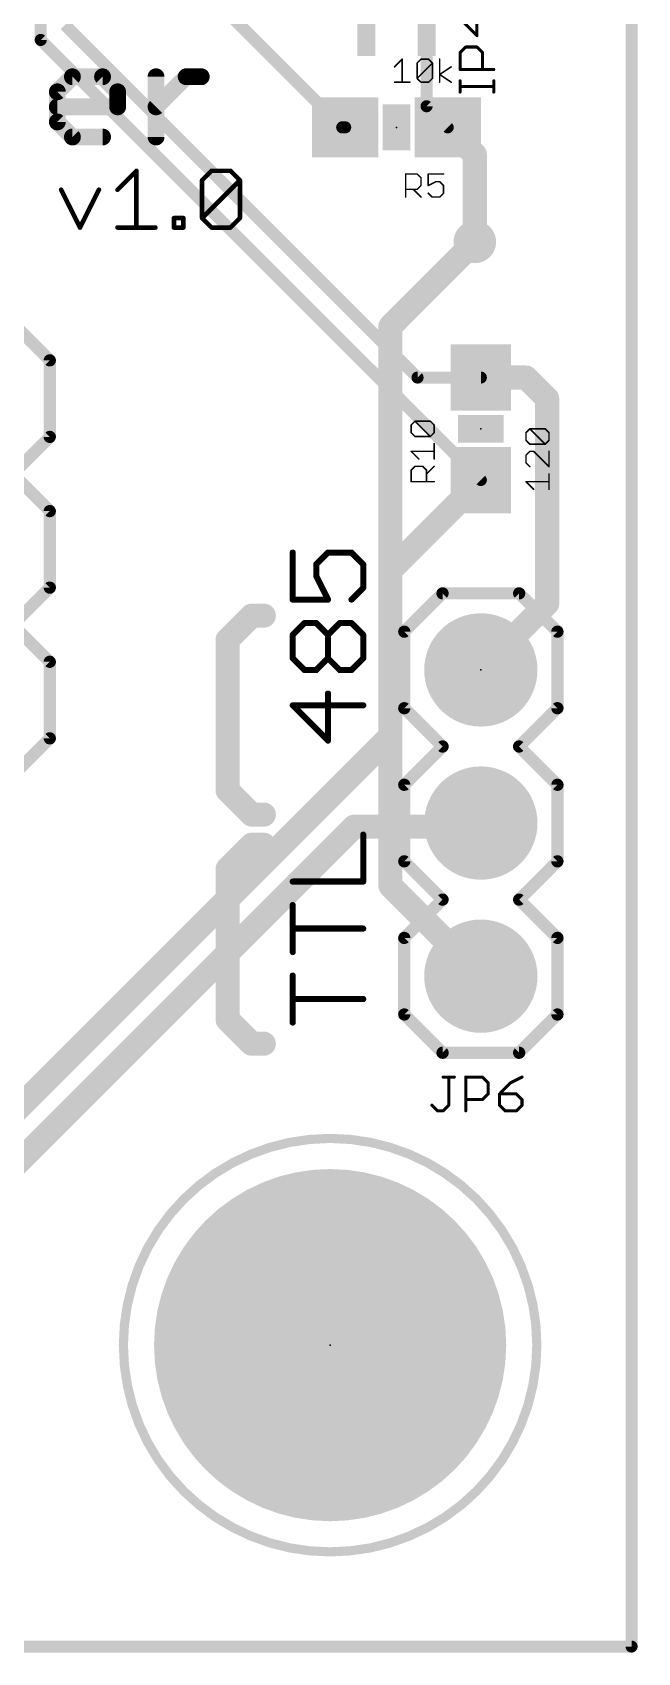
# Model space of a CAD drawing. Extents: x -0.4 to 70.1, y -0.1 to 70.1.
# Drawn here: x 60.06 to 70.1, y -0.1 to 26.78 of the extents above; entities that cross this region are included whole.
import ezdxf

# ---------------------------------------------------------------- set-up
doc = ezdxf.new("R2010")
doc.units = 0
for name, color, linetype in [('1', 22, 'CONTINUOUS'), ('16', 175, 'CONTINUOUS'), ('17', 82, 'CONTINUOUS'), ('18', 82, 'CONTINUOUS'), ('20', 7, 'CONTINUOUS'), ('21', 253, 'CONTINUOUS'), ('23', 7, 'CONTINUOUS'), ('25', 253, 'CONTINUOUS'), ('27', 253, 'CONTINUOUS')]:
    doc.layers.add(name, color=color, linetype=linetype)

# ---------------------------------------------------------------- blocks, each defined once
blk = doc.blocks.new('ROUNDP')
at = {"const_width": 0.5}
blk.add_lwpolyline([(0, -0.25, 1), (0, 0.25, 1), (0, -0.25)], format="xyb", dxfattribs=at)
blk = doc.blocks.new('RECT')
blk.add_solid([(-0.5, -0.5), (0.5, -0.5), (-0.5, 0.5), (0.5, 0.5)])
blk = doc.blocks.new('ROUNDV')
at = {"const_width": 0.5}
blk.add_lwpolyline([(0, -0.25, 1), (0, 0.25, 1), (0, -0.25)], format="xyb", dxfattribs=at)

msp = doc.modelspace()

# ---------------------------------------------------------------- linework, layer by layer
at = {"layer": '1'}
for points, const_width in [([(70, 70), (70, 0)], 0.2), ([(60.2, 29.9), (60.2, 26.65)], 0.2), ([(65.2, 25.2), (61.9, 28.5)], 0.2), ([(66.45, 21.05), (60.6, 26.9)], 0.2), ([(66.6, 25.55), (66.6, 26.88)], 0.2), ([(60.2, 26.65), (67.5, 19.35)], 0.2), ([(66.95, 25.2), (66.6, 25.55)], 0.2), ([(65.25, 25.2), (65.2, 25.2)], 0.2), ([(67.4, 24.75), (66.95, 25.2)], 0.4), ([(67.4, 23.3), (67.4, 24.75)], 0.4), ([(67.5, 21.05), (68.25, 21.05)], 0.4), ([(68.25, 21.05), (68.6, 20.7)], 0.4), ([(67.5, 21.05), (66.45, 21.05)], 0.2), ([(68.6, 20.7), (68.6, 17.3)], 0.4), ([(66, 17.85), (67.5, 19.35)], 0.4), ([(66, 15.1), (66, 17.85)], 0.4), ([(68.6, 17.3), (67.5, 16.2)], 0.4), ([(59.4, 8.5), (66, 15.1)], 0.4), ([(58.88, 7.08), (65.4, 13.6)], 0.4), ([(65.4, 13.6), (67.44, 13.6)], 0.4), ([(67.44, 13.6), (67.5, 13.66)], 0.4), ([(70, 0), (0, 0)], 0.2)]:
    msp.add_lwpolyline(points, dxfattribs=dict(at, const_width=const_width))
for points, const_width in [([(60.2354, 26.6854, 1), (60.1646, 26.6146)], 0.1), ([(60.15, 26.65, 1), (60.25, 26.65)], 0.1), ([(66.6354, 25.5854, 1), (66.5646, 25.5146)], 0.1), ([(66.55, 25.55, 1), (66.65, 25.55)], 0.1), ([(65.2, 25.25, 1), (65.2, 25.15)], 0.1), ([(65.1646, 25.1646, 1), (65.2354, 25.2354)], 0.1), ([(65.25, 25.15, 1), (65.25, 25.25)], 0.1), ([(67.0207, 25.2707, 1), (66.8793, 25.1293)], 0.2), ([(66.9146, 25.1646, 1), (66.9854, 25.2354)], 0.1), ([(67.5, 24.75, 1), (67.3, 24.75)], 0.2), ([(67.3293, 24.6793, 1), (67.4707, 24.8207)], 0.2), ([(67.3, 23.3, 1), (67.5, 23.3)], 0.2), ([(67.5, 21.15, 1), (67.5, 20.95)], 0.2), ([(68.3207, 21.1207, 1), (68.1793, 20.9793)], 0.2), ([(68.25, 20.95, 1), (68.25, 21.15)], 0.2), ([(66.45, 21.1, 1), (66.45, 21)], 0.1), ([(66.4146, 21.0146, 1), (66.4854, 21.0854)], 0.1), ([(67.5, 21, 1), (67.5, 21.1)], 0.1), ([(68.7, 20.7, 1), (68.5, 20.7)], 0.2), ([(68.5293, 20.6293, 1), (68.6707, 20.7707)], 0.2), ([(67.5707, 19.2793, 1), (67.4293, 19.4207)], 0.2), ([(67.4646, 19.3146, 1), (67.5354, 19.3854)], 0.1), ([(66.1, 17.85, 1), (65.9, 17.85)], 0.2), ([(65.9293, 17.9207, 1), (66.0707, 17.7793)], 0.2), ([(68.6707, 17.2293, 1), (68.5293, 17.3707)], 0.2), ([(68.5, 17.3, 1), (68.7, 17.3)], 0.2), ([(67.4293, 16.2707, 1), (67.5707, 16.1293)], 0.2), ([(65.9, 15.1, 1), (66.1, 15.1)], 0.2), ([(66.0707, 15.0293, 1), (65.9293, 15.1707)], 0.2), ([(65.4, 13.7, 1), (65.4, 13.5)], 0.2), ([(65.4707, 13.5293, 1), (65.3293, 13.6707)], 0.2), ([(67.3693, 13.6707, 1), (67.5107, 13.5293)], 0.2), ([(67.5707, 13.5893, 1), (67.4293, 13.7307)], 0.2), ([(67.44, 13.5, 1), (67.44, 13.7)], 0.2), ([(69.95, 0, 1), (70.05, 0)], 0.1), ([(70, -0.05, 1), (70, 0.05)], 0.1)]:
    msp.add_lwpolyline(points, format="xyb", dxfattribs=dict(at, const_width=const_width))
at = {"layer": '16'}
for points, const_width in [([(70, 70), (70, 0)], 0.2), ([(66, 21.9), (67.4, 23.3)], 0.4), ([(66, 12.62), (66, 21.9)], 0.4), ([(67.5, 11.12), (66, 12.62)], 0.4), ([(70, 0), (0, 0)], 0.2)]:
    msp.add_lwpolyline(points, dxfattribs=dict(at, const_width=const_width))
for points, const_width in [([(67.4707, 23.2293, 1), (67.3293, 23.3707)], 0.2), ([(66.1, 21.9, 1), (65.9, 21.9)], 0.2), ([(65.9293, 21.9707, 1), (66.0707, 21.8293)], 0.2), ([(66.0707, 12.6907, 1), (65.9293, 12.5493)], 0.2), ([(65.9, 12.62, 1), (66.1, 12.62)], 0.2), ([(67.4293, 11.0493, 1), (67.5707, 11.1907)], 0.2), ([(69.95, 0, 1), (70.05, 0)], 0.1), ([(70, -0.05, 1), (70, 0.05)], 0.1)]:
    msp.add_lwpolyline(points, format="xyb", dxfattribs=dict(at, const_width=const_width))
at = {"layer": '20', "const_width": 0.2}
for points in [[(70, 0), (70, 70)], [(0, 0), (70, 0)]]:
    msp.add_lwpolyline(points, dxfattribs=at)
at = {"layer": '20', "const_width": 0.1}
for points in [[(69.95, 0, 1), (70.05, 0)], [(70, -0.05, 1), (70, 0.05)]]:
    msp.add_lwpolyline(points, format="xyb", dxfattribs=at)
at = {"layer": '21', "const_width": 0.2032}
for points in [[(59.715, 21.97), (60.35, 21.335)], [(60.35, 21.335), (60.35, 20.065)], [(60.35, 20.065), (59.715, 19.43)], [(59.715, 19.47), (60.35, 18.835)], [(60.35, 18.835), (60.35, 17.565)], [(60.35, 17.565), (59.715, 16.93)], [(66.865, 17.47), (66.23, 16.835)], [(68.135, 17.47), (66.865, 17.47)], [(68.77, 16.835), (68.135, 17.47)], [(59.715, 16.97), (60.35, 16.335)], [(66.23, 15.565), (66.23, 16.835)], [(68.77, 16.835), (68.77, 15.565)], [(60.35, 16.335), (60.35, 15.065)], [(66.865, 14.93), (66.23, 15.565)], [(68.77, 15.565), (68.135, 14.93)], [(60.35, 15.065), (59.715, 14.43)], [(66.23, 14.295), (66.865, 14.93)], [(68.135, 14.93), (68.77, 14.295)], [(66.23, 13.025), (66.23, 14.295)], [(68.77, 14.295), (68.77, 13.025)], [(66.865, 12.39), (66.23, 13.025)], [(68.77, 13.025), (68.135, 12.39)], [(66.23, 11.755), (66.865, 12.39)], [(68.135, 12.39), (68.77, 11.755)], [(66.23, 10.485), (66.23, 11.755)], [(68.77, 11.755), (68.77, 10.485)], [(66.865, 9.85), (66.23, 10.485)], [(68.77, 10.485), (68.135, 9.85)], [(68.135, 9.85), (66.865, 9.85)]]:
    msp.add_lwpolyline(points, dxfattribs=at)
at = {"layer": '21'}
for points, const_width in [([(60.4008, 21.335, 1), (60.2992, 21.335)], 0.1016), ([(60.3141, 21.2991, 1), (60.3859, 21.3709)], 0.1016), ([(60.3859, 20.0291, 1), (60.3141, 20.1009)], 0.1016), ([(60.2992, 20.065, 1), (60.4008, 20.065)], 0.1016), ([(60.4008, 18.835, 1), (60.2992, 18.835)], 0.1016), ([(60.3141, 18.7991, 1), (60.3859, 18.8709)], 0.1016), ([(60.2992, 17.565, 1), (60.4008, 17.565)], 0.1016), ([(60.3859, 17.5291, 1), (60.3141, 17.6009)], 0.1016), ([(66.865, 17.5208, 1), (66.865, 17.4192)], 0.1016), ([(66.9009, 17.4341, 1), (66.8291, 17.5059)], 0.1016), ([(68.1709, 17.5059, 1), (68.0991, 17.4341)], 0.1016), ([(68.135, 17.4192, 1), (68.135, 17.5208)], 0.1016), ([(66.2808, 16.835, 1), (66.1792, 16.835)], 0.1016), ([(68.8208, 16.835, 1), (68.7192, 16.835)], 0.1016), ([(66.1941, 16.8709, 1), (66.2659, 16.7991)], 0.1016), ([(68.7341, 16.7991, 1), (68.8059, 16.8709)], 0.1016), ([(60.4008, 16.335, 1), (60.2992, 16.335)], 0.1016), ([(60.3141, 16.2991, 1), (60.3859, 16.3709)], 0.1016), ([(66.2659, 15.6009, 1), (66.1941, 15.5291)], 0.1016), ([(66.1792, 15.565, 1), (66.2808, 15.565)], 0.1016), ([(68.7192, 15.565, 1), (68.8208, 15.565)], 0.1016), ([(68.8059, 15.5291, 1), (68.7341, 15.6009)], 0.1016), ([(60.2992, 15.065, 1), (60.4008, 15.065)], 0.1016), ([(60.3859, 15.0291, 1), (60.3141, 15.1009)], 0.1016), ([(66.9009, 14.8941, 1), (66.8291, 14.9659)], 0.1016), ([(66.8291, 14.8941, 1), (66.9009, 14.9659)], 0.1016), ([(68.1709, 14.9659, 1), (68.0991, 14.8941)], 0.1016), ([(68.0991, 14.9659, 1), (68.1709, 14.8941)], 0.1016), ([(66.2808, 14.295, 1), (66.1792, 14.295)], 0.1016), ([(66.1941, 14.3309, 1), (66.2659, 14.2591)], 0.1016), ([(68.8208, 14.295, 1), (68.7192, 14.295)], 0.1016), ([(68.7341, 14.2591, 1), (68.8059, 14.3309)], 0.1016), ([(66.2659, 13.0609, 1), (66.1941, 12.9891)], 0.1016), ([(66.1792, 13.025, 1), (66.2808, 13.025)], 0.1016), ([(68.7192, 13.025, 1), (68.8208, 13.025)], 0.1016), ([(68.8059, 12.9891, 1), (68.7341, 13.0609)], 0.1016), ([(66.9009, 12.3541, 1), (66.8291, 12.4259)], 0.1016), ([(66.8291, 12.3541, 1), (66.9009, 12.4259)], 0.1016), ([(68.1709, 12.4259, 1), (68.0991, 12.3541)], 0.1016), ([(68.0991, 12.4259, 1), (68.1709, 12.3541)], 0.1016), ([(66.2808, 11.755, 1), (66.1792, 11.755)], 0.1016), ([(66.1941, 11.7909, 1), (66.2659, 11.7191)], 0.1016), ([(68.8208, 11.755, 1), (68.7192, 11.755)], 0.1016), ([(68.7341, 11.7191, 1), (68.8059, 11.7909)], 0.1016), ([(66.2659, 10.5209, 1), (66.1941, 10.4491)], 0.1016), ([(66.1792, 10.485, 1), (66.2808, 10.485)], 0.1016), ([(68.7192, 10.485, 1), (68.8208, 10.485)], 0.1016), ([(68.8059, 10.4491, 1), (68.7341, 10.5209)], 0.1016), ([(66.865, 9.9008, 1), (66.865, 9.7992)], 0.1016), ([(68.135, 9.7992, 1), (68.135, 9.9008)], 0.1016), ([(66.8291, 9.8141, 1), (66.9009, 9.8859)], 0.1016), ([(68.0991, 9.8859, 1), (68.1709, 9.8141)], 0.1016), ([(65, 1.571, 1), (65, 8.429, 1), (65, 1.571)], 0.1524), ([(65, 3.3, 1), (65, 6.7, 1), (65, 3.3)], 0.1524)]:
    msp.add_lwpolyline(points, format="xyb", dxfattribs=dict(at, const_width=const_width))
at = {"layer": '23'}
for p in [(66.1, 25.2), (67.5, 20.2), (67.5, 16.2), (65, 5)]:
    msp.add_point(p, dxfattribs=at)
at = {"layer": '25'}
for points, const_width in [([(60.4756, 25.7896), (60.7255, 26.0396)], 0.2794), ([(60.7255, 26.0396), (61.2255, 26.0396)], 0.2794), ([(61.2255, 26.0396), (61.4755, 25.7896)], 0.2794), ([(62.1127, 25.0397), (62.1127, 26.0396)], 0.2794), ([(62.1127, 25.5397), (62.6127, 26.0396)], 0.2794), ([(62.6127, 26.0396), (62.8627, 26.0396)], 0.2794), ([(60.4756, 25.2897), (60.4756, 25.7896)], 0.2794), ([(61.4755, 25.7896), (61.4755, 25.5397)], 0.2794), ([(61.4755, 25.5397), (60.4756, 25.5397)], 0.2794), ([(60.7255, 25.0397), (60.4756, 25.2897)], 0.2794), ([(61.2255, 25.0397), (60.7255, 25.0397)], 0.2794), ([(61.4736, 24.1652), (61.7872, 24.4787)], 0.0762), ([(61.7872, 24.4787), (61.7872, 23.5381)], 0.0762), ([(62.8769, 24.3219), (63.0337, 24.4787)], 0.0762), ([(63.0337, 24.4787), (63.3472, 24.4787)], 0.0762), ([(63.3472, 24.4787), (63.504, 24.3219)], 0.0762), ([(60.5381, 24.1652), (60.8516, 23.5381)], 0.0762), ([(60.8516, 23.5381), (61.1652, 24.1652)], 0.0762), ([(62.8769, 23.6949), (62.8769, 24.3219)], 0.0762), ([(62.8769, 23.6949), (63.504, 24.3219)], 0.0762), ([(63.504, 24.3219), (63.504, 23.6949)], 0.0762), ([(66.2533, 24.0443), (66.2533, 24.4256)], 0.0254), ([(66.2533, 24.4256), (66.4439, 24.4256)], 0.0254), ([(66.4439, 24.4256), (66.5075, 24.3621)], 0.0254), ([(66.5075, 24.235), (66.4439, 24.1714)], 0.0254), ([(66.5075, 24.3621), (66.5075, 24.235)], 0.0254), ([(66.8817, 24.4256), (66.6275, 24.4256)], 0.0254), ([(66.6275, 24.4256), (66.6275, 24.235)], 0.0254), ([(66.6275, 24.235), (66.7546, 24.2985)], 0.0254), ([(66.7546, 24.2985), (66.8182, 24.2985)], 0.0254), ([(66.8182, 24.2985), (66.8817, 24.235)], 0.0254), ([(66.8817, 24.235), (66.8817, 24.1079)], 0.0254), ([(66.4439, 24.1714), (66.2533, 24.1714)], 0.0254), ([(66.3804, 24.1714), (66.5075, 24.0443)], 0.0254), ([(66.691, 24.0443), (66.6275, 24.1079)], 0.0254), ([(66.8182, 24.0443), (66.691, 24.0443)], 0.0254), ([(66.8817, 24.1079), (66.8182, 24.0443)], 0.0254), ([(62.4091, 23.5381), (62.4091, 23.6949)], 0.0762), ([(62.4091, 23.6949), (62.5659, 23.6949)], 0.0762), ([(62.5659, 23.6949), (62.5659, 23.5381)], 0.0762), ([(63.0337, 23.5381), (62.8769, 23.6949)], 0.0762), ([(63.504, 23.6949), (63.3472, 23.5381)], 0.0762), ([(61.4736, 23.5381), (62.1007, 23.5381)], 0.0762), ([(62.5659, 23.5381), (62.4091, 23.5381)], 0.0762), ([(63.3472, 23.5381), (63.0337, 23.5381)], 0.0762), ([(66.344, 20.2628), (66.4075, 20.3263)], 0.0254), ([(66.344, 20.1357), (66.344, 20.2628)], 0.0254), ([(66.4075, 20.3263), (66.6617, 20.3263)], 0.0254), ([(66.6617, 20.0721), (66.4075, 20.3263)], 0.0254), ([(66.6617, 20.3263), (66.7253, 20.2628)], 0.0254), ([(66.7253, 20.2628), (66.7253, 20.1357)], 0.0254), ([(66.4075, 20.0721), (66.344, 20.1357)], 0.0254), ([(66.6617, 20.0721), (66.4075, 20.0721)], 0.0254), ([(66.7253, 20.1357), (66.6617, 20.0721)], 0.0254), ([(66.7253, 19.6979), (66.7253, 19.9521)], 0.0254), ([(66.4711, 19.6979), (66.344, 19.825)], 0.0254), ([(66.344, 19.825), (66.7253, 19.825)], 0.0254), ([(66.344, 19.5144), (66.4075, 19.5779)], 0.0254), ([(66.344, 19.3237), (66.344, 19.5144)], 0.0254), ([(66.4075, 19.5779), (66.5346, 19.5779)], 0.0254), ([(66.5346, 19.5779), (66.5982, 19.5144)], 0.0254), ([(66.5982, 19.4508), (66.7253, 19.5779)], 0.0254), ([(66.5982, 19.5144), (66.5982, 19.3237)], 0.0254), ([(66.7253, 19.3237), (66.344, 19.3237)], 0.0254), ([(64.3798, 18.1468), (64.3798, 17.3672)], 0.1016), ([(64.7696, 17.9519), (64.9645, 18.1468)], 0.1016), ([(64.9645, 18.1468), (65.3543, 18.1468)], 0.1016), ([(65.3543, 18.1468), (65.5492, 17.9519)], 0.1016), ([(64.7696, 17.757), (64.7696, 17.9519)], 0.1016), ([(64.9645, 17.3672), (64.7696, 17.757)], 0.1016), ([(65.5492, 17.9519), (65.5492, 17.5621)], 0.1016), ([(65.5492, 17.5621), (65.3543, 17.3672)], 0.1016), ([(63.7, 17.1), (63.3, 16.7)], 0.4), ([(63.9, 17.1), (63.7, 17.1)], 0.4), ([(64.3798, 17.3672), (64.9645, 17.3672)], 0.1016), ([(64.3798, 16.7825), (64.5747, 16.9774)], 0.1016), ([(64.5747, 16.9774), (64.7696, 16.9774)], 0.1016), ([(64.7696, 16.9774), (64.9645, 16.7825)], 0.1016), ([(64.9645, 16.7825), (65.1594, 16.9774)], 0.1016), ([(65.1594, 16.9774), (65.3543, 16.9774)], 0.1016), ([(65.3543, 16.9774), (65.5492, 16.7825)], 0.1016), ([(63.3, 16.7), (63.3, 14.2)], 0.4), ([(64.3798, 16.3927), (64.3798, 16.7825)], 0.1016), ([(64.9645, 16.3927), (64.9645, 16.7825)], 0.1016), ([(65.5492, 16.7825), (65.5492, 16.3927)], 0.1016), ([(64.5747, 16.1978), (64.3798, 16.3927)], 0.1016), ([(64.9645, 16.3927), (64.7696, 16.1978)], 0.1016), ([(65.1594, 16.1978), (64.9645, 16.3927)], 0.1016), ([(65.5492, 16.3927), (65.3543, 16.1978)], 0.1016), ([(64.7696, 16.1978), (64.5747, 16.1978)], 0.1016), ([(65.3543, 16.1978), (65.1594, 16.1978)], 0.1016), ([(64.9645, 15.0284), (64.9645, 15.808)], 0.1016), ([(65.5492, 15.6131), (64.3798, 15.6131)], 0.1016), ([(64.3798, 15.6131), (64.9645, 15.0284)], 0.1016), ([(63.3, 14.2), (63.7, 13.8)], 0.4), ([(63.7, 13.8), (63.9, 13.8)], 0.4), ([(63.7, 13.3), (63.3, 12.9)], 0.4), ([(63.9, 13.3), (63.7, 13.3)], 0.4), ([(65.5492, 12.6896), (65.5492, 13.4692)], 0.1016), ([(63.3, 12.9), (63.3, 10.4)], 0.4), ([(64.3798, 12.6896), (65.5492, 12.6896)], 0.1016), ([(64.3798, 11.5202), (64.3798, 12.2998)], 0.1016), ([(65.5492, 11.91), (64.3798, 11.91)], 0.1016), ([(64.3798, 10.3508), (64.3798, 11.1304)], 0.1016), ([(65.5492, 10.7406), (64.3798, 10.7406)], 0.1016), ([(63.3, 10.4), (63.7, 10)], 0.4), ([(63.7, 10), (63.9, 10)], 0.4), ([(66.8741, 9.4463), (67.0605, 9.4463)], 0.0508), ([(66.9673, 8.9802), (66.9673, 9.4463)], 0.0508), ([(67.249, 8.887), (67.249, 9.4463)], 0.0508), ([(67.249, 9.4463), (67.5286, 9.4463)], 0.0508), ([(67.5286, 9.4463), (67.6218, 9.3531)], 0.0508), ([(68.1831, 9.4463), (67.9967, 9.3531)], 0.0508), ([(67.6218, 9.1666), (67.5286, 9.0734)], 0.0508), ([(67.6218, 9.3531), (67.6218, 9.1666)], 0.0508), ([(67.9967, 9.3531), (67.8103, 9.1666)], 0.0508), ([(67.8103, 9.1666), (67.8103, 8.9802)], 0.0508), ([(68.0899, 9.1666), (67.8103, 9.1666)], 0.0508), ([(68.1831, 9.0734), (68.0899, 9.1666)], 0.0508), ([(66.6877, 8.9802), (66.7809, 8.887)], 0.0508), ([(66.7809, 8.887), (66.8741, 8.887)], 0.0508), ([(66.8741, 8.887), (66.9673, 8.9802)], 0.0508), ([(67.5286, 9.0734), (67.249, 9.0734)], 0.0508), ([(67.8103, 8.9802), (67.9035, 8.887)], 0.0508), ([(67.9035, 8.887), (68.0899, 8.887)], 0.0508), ([(68.0899, 8.887), (68.1831, 8.9802)], 0.0508), ([(68.1831, 8.9802), (68.1831, 9.0734)], 0.0508)]:
    msp.add_lwpolyline(points, dxfattribs=dict(at, const_width=const_width))
for points, const_width in [([(60.7255, 26.1095, 1), (60.7255, 25.9698)], 0.1397), ([(60.7749, 25.9902, 1), (60.6761, 26.089)], 0.1397), ([(61.2749, 26.089, 1), (61.1761, 25.9902)], 0.1397), ([(61.2255, 25.9698, 1), (61.2255, 26.1095)], 0.1397), ([(62.1826, 26.0396, 1), (62.0429, 26.0396)], 0.1397), ([(62.6127, 26.1095, 1), (62.6127, 25.9698)], 0.1397), ([(62.6621, 25.9902, 1), (62.5633, 26.089)], 0.1397), ([(62.8627, 25.9698, 1), (62.8627, 26.1095)], 0.1397), ([(60.5454, 25.7896, 1), (60.4057, 25.7896)], 0.1397), ([(60.4262, 25.839, 1), (60.525, 25.7402)], 0.1397), ([(61.5453, 25.7896, 1), (61.4056, 25.7896)], 0.1397), ([(61.4261, 25.7402, 1), (61.5249, 25.839)], 0.1397), ([(60.4756, 25.6095, 1), (60.4756, 25.4698)], 0.1397), ([(61.4056, 25.5397, 1), (61.5453, 25.5397)], 0.1397), ([(61.4755, 25.4698, 1), (61.4755, 25.6095)], 0.1397), ([(62.0633, 25.5891, 1), (62.1621, 25.4903)], 0.1397), ([(60.4057, 25.2897, 1), (60.5454, 25.2897)], 0.1397), ([(60.525, 25.3391, 1), (60.4262, 25.2403)], 0.1397), ([(60.7255, 25.1095, 1), (60.7255, 24.9699)], 0.1397), ([(60.6761, 24.9903, 1), (60.7749, 25.0891)], 0.1397), ([(61.2255, 24.9699, 1), (61.2255, 25.1095)], 0.1397), ([(62.0429, 25.0397, 1), (62.1826, 25.0397)], 0.1397), ([(61.8062, 24.4787, 1), (61.7681, 24.4787)], 0.0381), ([(61.8006, 24.4652, 1), (61.7737, 24.4922)], 0.0381), ([(63.0337, 24.4978, 1), (63.0337, 24.4597)], 0.0381), ([(63.0471, 24.4652, 1), (63.0202, 24.4922)], 0.0381), ([(63.3607, 24.4922, 1), (63.3337, 24.4652)], 0.0381), ([(63.3472, 24.4597, 1), (63.3472, 24.4978)], 0.0381), ([(60.5551, 24.1737, 1), (60.5211, 24.1566)], 0.0381), ([(61.1822, 24.1566, 1), (61.1481, 24.1737)], 0.0381), ([(61.4601, 24.1786, 1), (61.4871, 24.1517)], 0.0381), ([(62.8959, 24.3219, 1), (62.8578, 24.3219)], 0.0381), ([(62.8634, 24.3354, 1), (62.8904, 24.3085)], 0.0381), ([(63.523, 24.3219, 1), (63.4849, 24.3219)], 0.0381), ([(63.5174, 24.3085, 1), (63.4905, 24.3354)], 0.0381), ([(63.4905, 24.3085, 1), (63.5174, 24.3354)], 0.0381), ([(66.2596, 24.4256, 1), (66.2469, 24.4256)], 0.0127), ([(66.2533, 24.432, 1), (66.2533, 24.4193)], 0.0127), ([(66.4484, 24.4301, 1), (66.4395, 24.4211)], 0.0127), ([(66.4439, 24.4193, 1), (66.4439, 24.432)], 0.0127), ([(66.5139, 24.3621, 1), (66.5012, 24.3621)], 0.0127), ([(66.5012, 24.235, 1), (66.5139, 24.235)], 0.0127), ([(66.503, 24.3576, 1), (66.512, 24.3666)], 0.0127), ([(66.512, 24.2305, 1), (66.503, 24.2395)], 0.0127), ([(66.6275, 24.432, 1), (66.6275, 24.4193)], 0.0127), ([(66.6338, 24.4256, 1), (66.6211, 24.4256)], 0.0127), ([(66.6247, 24.2406, 1), (66.6303, 24.2293)], 0.0127), ([(66.6211, 24.235, 1), (66.6338, 24.235)], 0.0127), ([(66.7546, 24.3049, 1), (66.7546, 24.2922)], 0.0127), ([(66.7574, 24.2928, 1), (66.7518, 24.3042)], 0.0127), ([(66.8226, 24.303, 1), (66.8137, 24.294)], 0.0127), ([(66.8182, 24.2922, 1), (66.8182, 24.3049)], 0.0127), ([(66.8881, 24.235, 1), (66.8754, 24.235)], 0.0127), ([(66.8772, 24.2305, 1), (66.8862, 24.2395)], 0.0127), ([(66.8817, 24.4193, 1), (66.8817, 24.432)], 0.0127), ([(66.2533, 24.1778, 1), (66.2533, 24.1651)], 0.0127), ([(66.2469, 24.0443, 1), (66.2596, 24.0443)], 0.0127), ([(66.3849, 24.1759, 1), (66.3759, 24.1669)], 0.0127), ([(66.4395, 24.1759, 1), (66.4484, 24.1669)], 0.0127), ([(66.4439, 24.1651, 1), (66.4439, 24.1778)], 0.0127), ([(66.503, 24.0398, 1), (66.512, 24.0488)], 0.0127), ([(66.632, 24.1123, 1), (66.623, 24.1034)], 0.0127), ([(66.691, 24.0507, 1), (66.691, 24.0379)], 0.0127), ([(66.6866, 24.0398, 1), (66.6955, 24.0488)], 0.0127), ([(66.8137, 24.0488, 1), (66.8226, 24.0398)], 0.0127), ([(66.8182, 24.0379, 1), (66.8182, 24.0507)], 0.0127), ([(66.8754, 24.1079, 1), (66.8881, 24.1079)], 0.0127), ([(66.8862, 24.1034, 1), (66.8772, 24.1123)], 0.0127), ([(62.4282, 23.6949, 1), (62.3901, 23.6949)], 0.0381), ([(62.4091, 23.7139, 1), (62.4091, 23.6758)], 0.0381), ([(62.585, 23.6949, 1), (62.5469, 23.6949)], 0.0381), ([(62.5659, 23.6758, 1), (62.5659, 23.7139)], 0.0381), ([(62.8578, 23.6949, 1), (62.8959, 23.6949)], 0.0381), ([(62.8904, 23.7083, 1), (62.8634, 23.6814)], 0.0381), ([(62.8634, 23.7083, 1), (62.8904, 23.6814)], 0.0381), ([(63.4849, 23.6949, 1), (63.523, 23.6949)], 0.0381), ([(63.5174, 23.6814, 1), (63.4905, 23.7083)], 0.0381), ([(60.8346, 23.5466, 1), (60.8687, 23.5296)], 0.0381), ([(60.8346, 23.5296, 1), (60.8687, 23.5466)], 0.0381), ([(61.4736, 23.5572, 1), (61.4736, 23.5191)], 0.0381), ([(61.7681, 23.5381, 1), (61.8062, 23.5381)], 0.0381), ([(62.1007, 23.5191, 1), (62.1007, 23.5572)], 0.0381), ([(62.4091, 23.5572, 1), (62.4091, 23.5191)], 0.0381), ([(62.3901, 23.5381, 1), (62.4282, 23.5381)], 0.0381), ([(62.5469, 23.5381, 1), (62.585, 23.5381)], 0.0381), ([(62.5659, 23.5191, 1), (62.5659, 23.5572)], 0.0381), ([(63.0337, 23.5572, 1), (63.0337, 23.5191)], 0.0381), ([(63.0202, 23.5246, 1), (63.0471, 23.5516)], 0.0381), ([(63.3337, 23.5516, 1), (63.3607, 23.5246)], 0.0381), ([(63.3472, 23.5191, 1), (63.3472, 23.5572)], 0.0381), ([(66.3503, 20.2628, 1), (66.3376, 20.2628)], 0.0127), ([(66.3395, 20.2673, 1), (66.3485, 20.2583)], 0.0127), ([(66.4075, 20.3327, 1), (66.4075, 20.32)], 0.0127), ([(66.412, 20.3308, 1), (66.403, 20.3218)], 0.0127), ([(66.412, 20.3218, 1), (66.403, 20.3308)], 0.0127), ([(66.6662, 20.3308, 1), (66.6573, 20.3218)], 0.0127), ([(66.6617, 20.32, 1), (66.6617, 20.3327)], 0.0127), ([(66.7317, 20.2628, 1), (66.719, 20.2628)], 0.0127), ([(66.7208, 20.2583, 1), (66.7298, 20.2673)], 0.0127), ([(66.3485, 20.1402, 1), (66.3395, 20.1312)], 0.0127), ([(66.3376, 20.1357, 1), (66.3503, 20.1357)], 0.0127), ([(66.4075, 20.0785, 1), (66.4075, 20.0658)], 0.0127), ([(66.403, 20.0676, 1), (66.412, 20.0766)], 0.0127), ([(66.6573, 20.0766, 1), (66.6662, 20.0676)], 0.0127), ([(66.6573, 20.0676, 1), (66.6662, 20.0766)], 0.0127), ([(66.6617, 20.0658, 1), (66.6617, 20.0785)], 0.0127), ([(66.719, 20.1357, 1), (66.7317, 20.1357)], 0.0127), ([(66.7317, 19.9521, 1), (66.719, 19.9521)], 0.0127), ([(66.7298, 20.1312, 1), (66.7208, 20.1402)], 0.0127), ([(66.3485, 19.8295, 1), (66.3395, 19.8205)], 0.0127), ([(66.344, 19.8314, 1), (66.344, 19.8187)], 0.0127), ([(66.4666, 19.6934, 1), (66.4756, 19.7024)], 0.0127), ([(66.719, 19.6979, 1), (66.7317, 19.6979)], 0.0127), ([(66.7253, 19.8187, 1), (66.7253, 19.8314)], 0.0127), ([(66.3503, 19.5144, 1), (66.3376, 19.5144)], 0.0127), ([(66.3395, 19.5189, 1), (66.3485, 19.5099)], 0.0127), ([(66.4075, 19.5843, 1), (66.4075, 19.5716)], 0.0127), ([(66.412, 19.5734, 1), (66.403, 19.5824)], 0.0127), ([(66.5391, 19.5824, 1), (66.5301, 19.5734)], 0.0127), ([(66.5346, 19.5716, 1), (66.5346, 19.5843)], 0.0127), ([(66.6045, 19.5144, 1), (66.5918, 19.5144)], 0.0127), ([(66.5937, 19.4553, 1), (66.6027, 19.4463)], 0.0127), ([(66.5937, 19.5099, 1), (66.6027, 19.5189)], 0.0127), ([(66.7298, 19.5734, 1), (66.7208, 19.5824)], 0.0127), ([(66.344, 19.3301, 1), (66.344, 19.3174)], 0.0127), ([(66.3376, 19.3237, 1), (66.3503, 19.3237)], 0.0127), ([(66.5918, 19.3237, 1), (66.6045, 19.3237)], 0.0127), ([(66.7253, 19.3174, 1), (66.7253, 19.3301)], 0.0127), ([(64.4052, 18.1468, 1), (64.3544, 18.1468)], 0.0508), ([(64.9645, 18.1722, 1), (64.9645, 18.1214)], 0.0508), ([(64.9825, 18.1288, 1), (64.9465, 18.1647)], 0.0508), ([(65.3723, 18.1647, 1), (65.3363, 18.1288)], 0.0508), ([(65.3543, 18.1214, 1), (65.3543, 18.1722)], 0.0508), ([(64.795, 17.9519, 1), (64.7442, 17.9519)], 0.0508), ([(64.7516, 17.9698, 1), (64.7876, 17.9339)], 0.0508), ([(64.7923, 17.7683, 1), (64.7469, 17.7456)], 0.0508), ([(64.7442, 17.757, 1), (64.795, 17.757)], 0.0508), ([(65.5746, 17.9519, 1), (65.5238, 17.9519)], 0.0508), ([(65.5312, 17.9339, 1), (65.5672, 17.9698)], 0.0508), ([(65.5238, 17.5621, 1), (65.5746, 17.5621)], 0.0508), ([(65.5672, 17.5441, 1), (65.5312, 17.58)], 0.0508), ([(63.7, 17.2, 1), (63.7, 17)], 0.2), ([(63.7707, 17.0293, 1), (63.6293, 17.1707)], 0.2), ([(63.9, 17, 1), (63.9, 17.2)], 0.2), ([(64.3798, 17.3926, 1), (64.3798, 17.3418)], 0.0508), ([(64.3544, 17.3672, 1), (64.4052, 17.3672)], 0.0508), ([(64.9418, 17.3558, 1), (64.9872, 17.3785)], 0.0508), ([(64.9645, 17.3418, 1), (64.9645, 17.3926)], 0.0508), ([(65.3363, 17.3851, 1), (65.3723, 17.3492)], 0.0508), ([(64.5747, 17.0028, 1), (64.5747, 16.952)], 0.0508), ([(64.5927, 16.9594, 1), (64.5567, 16.9953)], 0.0508), ([(64.7876, 16.9953, 1), (64.7516, 16.9594)], 0.0508), ([(64.7696, 16.952, 1), (64.7696, 17.0028)], 0.0508), ([(65.1594, 17.0028, 1), (65.1594, 16.952)], 0.0508), ([(65.1774, 16.9594, 1), (65.1414, 16.9953)], 0.0508), ([(65.3723, 16.9953, 1), (65.3363, 16.9594)], 0.0508), ([(65.3543, 16.952, 1), (65.3543, 17.0028)], 0.0508), ([(63.4, 16.7, 1), (63.2, 16.7)], 0.2), ([(63.2293, 16.7707, 1), (63.3707, 16.6293)], 0.2), ([(64.4052, 16.7825, 1), (64.3544, 16.7825)], 0.0508), ([(64.3618, 16.8004, 1), (64.3978, 16.7645)], 0.0508), ([(64.9899, 16.7825, 1), (64.9391, 16.7825)], 0.0508), ([(64.9465, 16.8004, 1), (64.9825, 16.7645)], 0.0508), ([(64.9465, 16.7645, 1), (64.9825, 16.8004)], 0.0508), ([(65.5746, 16.7825, 1), (65.5238, 16.7825)], 0.0508), ([(65.5312, 16.7645, 1), (65.5672, 16.8004)], 0.0508), ([(64.3978, 16.4106, 1), (64.3618, 16.3747)], 0.0508), ([(64.3544, 16.3927, 1), (64.4052, 16.3927)], 0.0508), ([(64.9825, 16.4106, 1), (64.9465, 16.3747)], 0.0508), ([(64.9391, 16.3927, 1), (64.9899, 16.3927)], 0.0508), ([(64.9825, 16.3747, 1), (64.9465, 16.4106)], 0.0508), ([(65.5238, 16.3927, 1), (65.5746, 16.3927)], 0.0508), ([(65.5672, 16.3747, 1), (65.5312, 16.4106)], 0.0508), ([(64.5747, 16.2232, 1), (64.5747, 16.1724)], 0.0508), ([(64.5567, 16.1798, 1), (64.5927, 16.2157)], 0.0508), ([(64.7516, 16.2157, 1), (64.7876, 16.1798)], 0.0508), ([(64.7696, 16.1724, 1), (64.7696, 16.2232)], 0.0508), ([(65.1594, 16.2232, 1), (65.1594, 16.1724)], 0.0508), ([(65.1414, 16.1798, 1), (65.1774, 16.2157)], 0.0508), ([(65.3363, 16.2157, 1), (65.3723, 16.1798)], 0.0508), ([(65.3543, 16.1724, 1), (65.3543, 16.2232)], 0.0508), ([(64.9899, 15.808, 1), (64.9391, 15.808)], 0.0508), ([(64.3798, 15.6385, 1), (64.3798, 15.5877)], 0.0508), ([(64.3978, 15.631, 1), (64.3618, 15.5951)], 0.0508), ([(65.5492, 15.5877, 1), (65.5492, 15.6385)], 0.0508), ([(64.9391, 15.0284, 1), (64.9899, 15.0284)], 0.0508), ([(64.9465, 15.0104, 1), (64.9825, 15.0463)], 0.0508), ([(63.3707, 14.2707, 1), (63.2293, 14.1293)], 0.2), ([(63.2, 14.2, 1), (63.4, 14.2)], 0.2), ([(63.7, 13.9, 1), (63.7, 13.7)], 0.2), ([(63.9, 13.7, 1), (63.9, 13.9)], 0.2), ([(63.6293, 13.7293, 1), (63.7707, 13.8707)], 0.2), ([(63.7, 13.4, 1), (63.7, 13.2)], 0.2), ([(63.7707, 13.2293, 1), (63.6293, 13.3707)], 0.2), ([(63.9, 13.2, 1), (63.9, 13.4)], 0.2), ([(65.5746, 13.4692, 1), (65.5238, 13.4692)], 0.0508), ([(63.4, 12.9, 1), (63.2, 12.9)], 0.2), ([(63.2293, 12.9707, 1), (63.3707, 12.8293)], 0.2), ([(64.3798, 12.715, 1), (64.3798, 12.6642)], 0.0508), ([(65.5238, 12.6896, 1), (65.5746, 12.6896)], 0.0508), ([(65.5492, 12.6642, 1), (65.5492, 12.715)], 0.0508), ([(64.4052, 12.2998, 1), (64.3544, 12.2998)], 0.0508), ([(64.3798, 11.9354, 1), (64.3798, 11.8846)], 0.0508), ([(65.5492, 11.8846, 1), (65.5492, 11.9354)], 0.0508), ([(64.3544, 11.5202, 1), (64.4052, 11.5202)], 0.0508), ([(64.4052, 11.1304, 1), (64.3544, 11.1304)], 0.0508), ([(64.3798, 10.766, 1), (64.3798, 10.7152)], 0.0508), ([(65.5492, 10.7152, 1), (65.5492, 10.766)], 0.0508), ([(63.3707, 10.4707, 1), (63.2293, 10.3293)], 0.2), ([(63.2, 10.4, 1), (63.4, 10.4)], 0.2), ([(64.3544, 10.3508, 1), (64.4052, 10.3508)], 0.0508), ([(63.7, 10.1, 1), (63.7, 9.9)], 0.2), ([(63.6293, 9.9293, 1), (63.7707, 10.0707)], 0.2), ([(63.9, 9.9, 1), (63.9, 10.1)], 0.2), ([(66.8741, 9.459, 1), (66.8741, 9.4336)], 0.0254), ([(66.98, 9.4463, 1), (66.9546, 9.4463)], 0.0254), ([(67.0605, 9.4336, 1), (67.0605, 9.459)], 0.0254), ([(67.2617, 9.4463, 1), (67.2363, 9.4463)], 0.0254), ([(67.249, 9.459, 1), (67.249, 9.4336)], 0.0254), ([(67.5376, 9.4553, 1), (67.5196, 9.4373)], 0.0254), ([(67.5286, 9.4336, 1), (67.5286, 9.459)], 0.0254), ([(68.1888, 9.4349, 1), (68.1775, 9.4576)], 0.0254), ([(67.6345, 9.3531, 1), (67.6091, 9.3531)], 0.0254), ([(67.6091, 9.1666, 1), (67.6345, 9.1666)], 0.0254), ([(67.6128, 9.3441, 1), (67.6308, 9.362)], 0.0254), ([(67.6308, 9.1577, 1), (67.6128, 9.1756)], 0.0254), ([(67.823, 9.1666, 1), (67.7976, 9.1666)], 0.0254), ([(67.8103, 9.1793, 1), (67.8103, 9.1539)], 0.0254), ([(67.8013, 9.1756, 1), (67.8193, 9.1577)], 0.0254), ([(67.991, 9.3644, 1), (68.0024, 9.3417)], 0.0254), ([(68.0057, 9.3441, 1), (67.9877, 9.362)], 0.0254), ([(68.0989, 9.1756, 1), (68.0809, 9.1577)], 0.0254), ([(68.0899, 9.1539, 1), (68.0899, 9.1793)], 0.0254), ([(66.6966, 8.9892, 1), (66.6787, 8.9712)], 0.0254), ([(66.7809, 8.8997, 1), (66.7809, 8.8743)], 0.0254), ([(66.7719, 8.878, 1), (66.7899, 8.896)], 0.0254), ([(66.8651, 8.896, 1), (66.8831, 8.878)], 0.0254), ([(66.8741, 8.8743, 1), (66.8741, 8.8997)], 0.0254), ([(66.9546, 8.9802, 1), (66.98, 8.9802)], 0.0254), ([(66.9763, 8.9712, 1), (66.9583, 8.9892)], 0.0254), ([(67.249, 9.0861, 1), (67.249, 9.0607)], 0.0254), ([(67.2363, 8.887, 1), (67.2617, 8.887)], 0.0254), ([(67.5196, 9.0824, 1), (67.5376, 9.0644)], 0.0254), ([(67.5286, 9.0607, 1), (67.5286, 9.0861)], 0.0254), ([(67.8193, 8.9892, 1), (67.8013, 8.9712)], 0.0254), ([(67.7976, 8.9802, 1), (67.823, 8.9802)], 0.0254), ([(67.9035, 8.8997, 1), (67.9035, 8.8743)], 0.0254), ([(67.8945, 8.878, 1), (67.9125, 8.896)], 0.0254), ([(68.0809, 8.896, 1), (68.0989, 8.878)], 0.0254), ([(68.0899, 8.8743, 1), (68.0899, 8.8997)], 0.0254), ([(68.1958, 9.0734, 1), (68.1704, 9.0734)], 0.0254), ([(68.1704, 8.9802, 1), (68.1958, 8.9802)], 0.0254), ([(68.1742, 9.0644, 1), (68.1921, 9.0824)], 0.0254), ([(68.1921, 8.9712, 1), (68.1742, 8.9892)], 0.0254)]:
    msp.add_lwpolyline(points, format="xyb", dxfattribs=dict(at, const_width=const_width))
at = {"layer": '27'}
for points, const_width in [([(67.1553, 27.0006), (67.435, 26.7209)], 0.0508), ([(67.435, 26.7209), (67.435, 27.0938)], 0.0508), ([(66.0684, 26.2035), (66.1956, 26.3306)], 0.0254), ([(66.1956, 26.3306), (66.1956, 25.9493)], 0.0254), ([(66.4427, 26.2671), (66.5062, 26.3306)], 0.0254), ([(66.5062, 26.3306), (66.6333, 26.3306)], 0.0254), ([(66.6333, 26.3306), (66.6969, 26.2671)], 0.0254), ([(66.8169, 25.9493), (66.8169, 26.3306)], 0.0254), ([(67.1553, 26.4392), (67.2485, 26.5325)], 0.0508), ([(67.1553, 26.1596), (67.1553, 26.4392)], 0.0508), ([(67.2485, 26.5325), (67.435, 26.5325)], 0.0508), ([(67.435, 26.5325), (67.5282, 26.4392)], 0.0508), ([(67.5282, 26.4392), (67.5282, 26.1596)], 0.0508), ([(66.4427, 26.0129), (66.4427, 26.2671)], 0.0254), ([(66.4427, 26.0129), (66.6969, 26.2671)], 0.0254), ([(66.6969, 26.2671), (66.6969, 26.0129)], 0.0254), ([(66.8169, 26.0764), (67.0075, 26.2035)], 0.0254), ([(67.0075, 25.9493), (66.8169, 26.0764)], 0.0254), ([(67.7146, 26.1596), (67.1553, 26.1596)], 0.0508), ([(66.0684, 25.9493), (66.3227, 25.9493)], 0.0254), ([(66.5062, 25.9493), (66.4427, 26.0129)], 0.0254), ([(66.6333, 25.9493), (66.5062, 25.9493)], 0.0254), ([(66.6969, 26.0129), (66.6333, 25.9493)], 0.0254), ([(67.1553, 25.7854), (67.1553, 25.9718)], 0.0508), ([(67.7146, 25.8786), (67.1553, 25.8786)], 0.0508), ([(67.7146, 25.7854), (67.7146, 25.9718)], 0.0508), ([(68.249, 20.1358), (68.3125, 20.1993)], 0.0254), ([(68.3125, 20.1993), (68.5667, 20.1993)], 0.0254), ([(68.5667, 19.9451), (68.3125, 20.1993)], 0.0254), ([(68.5667, 20.1993), (68.6303, 20.1358)], 0.0254), ([(68.249, 20.0087), (68.249, 20.1358)], 0.0254), ([(68.3125, 19.9451), (68.249, 20.0087)], 0.0254), ([(68.5667, 19.9451), (68.3125, 19.9451)], 0.0254), ([(68.6303, 20.0087), (68.5667, 19.9451)], 0.0254), ([(68.6303, 20.1358), (68.6303, 20.0087)], 0.0254), ([(68.3125, 19.8251), (68.249, 19.7616)], 0.0254), ([(68.249, 19.7616), (68.249, 19.6345)], 0.0254), ([(68.249, 19.6345), (68.3125, 19.5709)], 0.0254), ([(68.3761, 19.8251), (68.3125, 19.8251)], 0.0254), ([(68.6303, 19.5709), (68.3761, 19.8251)], 0.0254), ([(68.6303, 19.8251), (68.6303, 19.5709)], 0.0254), ([(68.6303, 19.1967), (68.6303, 19.4509)], 0.0254), ([(68.3761, 19.1967), (68.249, 19.3238)], 0.0254), ([(68.249, 19.3238), (68.6303, 19.3238)], 0.0254)]:
    msp.add_lwpolyline(points, dxfattribs=dict(at, const_width=const_width))
for points, const_width in [([(67.4223, 26.7209, 1), (67.4477, 26.7209)], 0.0254), ([(67.426, 26.7119, 1), (67.4439, 26.7299)], 0.0254), ([(66.2019, 26.3306, 1), (66.1892, 26.3306)], 0.0127), ([(66.2, 26.3261, 1), (66.1911, 26.3351)], 0.0127), ([(66.5062, 26.337, 1), (66.5062, 26.3243)], 0.0127), ([(66.5107, 26.3261, 1), (66.5017, 26.3351)], 0.0127), ([(66.6378, 26.3351, 1), (66.6288, 26.3261)], 0.0127), ([(66.6333, 26.3243, 1), (66.6333, 26.337)], 0.0127), ([(66.8232, 26.3306, 1), (66.8105, 26.3306)], 0.0127), ([(67.168, 26.4392, 1), (67.1426, 26.4392)], 0.0254), ([(67.1463, 26.4482, 1), (67.1643, 26.4303)], 0.0254), ([(67.2485, 26.5452, 1), (67.2485, 26.5198)], 0.0254), ([(67.2575, 26.5235, 1), (67.2396, 26.5414)], 0.0254), ([(67.4439, 26.5414, 1), (67.426, 26.5235)], 0.0254), ([(67.435, 26.5198, 1), (67.435, 26.5452)], 0.0254), ([(67.5409, 26.4392, 1), (67.5155, 26.4392)], 0.0254), ([(67.5192, 26.4303, 1), (67.5372, 26.4482)], 0.0254), ([(66.064, 26.208, 1), (66.0729, 26.199)], 0.0127), ([(66.449, 26.2671, 1), (66.4363, 26.2671)], 0.0127), ([(66.4382, 26.2716, 1), (66.4471, 26.2626)], 0.0127), ([(66.7032, 26.2671, 1), (66.6905, 26.2671)], 0.0127), ([(66.7014, 26.2626, 1), (66.6924, 26.2716)], 0.0127), ([(66.6924, 26.2626, 1), (66.7014, 26.2716)], 0.0127), ([(66.8204, 26.0817, 1), (66.8133, 26.0711)], 0.0127), ([(66.8133, 26.0817, 1), (66.8204, 26.0711)], 0.0127), ([(67.011, 26.1982, 1), (67.004, 26.2088)], 0.0127), ([(67.1553, 26.1723, 1), (67.1553, 26.1469)], 0.0254), ([(67.1426, 26.1596, 1), (67.168, 26.1596)], 0.0254), ([(67.5155, 26.1596, 1), (67.5409, 26.1596)], 0.0254), ([(67.7146, 26.1469, 1), (67.7146, 26.1723)], 0.0254), ([(66.0684, 25.9557, 1), (66.0684, 25.9429)], 0.0127), ([(66.1892, 25.9493, 1), (66.2019, 25.9493)], 0.0127), ([(66.3227, 25.9429, 1), (66.3227, 25.9557)], 0.0127), ([(66.4471, 26.0173, 1), (66.4382, 26.0084)], 0.0127), ([(66.4382, 26.0173, 1), (66.4471, 26.0084)], 0.0127), ([(66.4363, 26.0129, 1), (66.449, 26.0129)], 0.0127), ([(66.5062, 25.9557, 1), (66.5062, 25.9429)], 0.0127), ([(66.5017, 25.9448, 1), (66.5107, 25.9538)], 0.0127), ([(66.6288, 25.9538, 1), (66.6378, 25.9448)], 0.0127), ([(66.6333, 25.9429, 1), (66.6333, 25.9557)], 0.0127), ([(66.6905, 26.0129, 1), (66.7032, 26.0129)], 0.0127), ([(66.7014, 26.0084, 1), (66.6924, 26.0173)], 0.0127), ([(66.8105, 25.9493, 1), (66.8232, 25.9493)], 0.0127), ([(67.004, 25.944, 1), (67.011, 25.9546)], 0.0127), ([(67.168, 25.9718, 1), (67.1426, 25.9718)], 0.0254), ([(67.1553, 25.8913, 1), (67.1553, 25.8659)], 0.0254), ([(67.7273, 25.9718, 1), (67.7019, 25.9718)], 0.0254), ([(67.7146, 25.8659, 1), (67.7146, 25.8913)], 0.0254), ([(67.1426, 25.7854, 1), (67.168, 25.7854)], 0.0254), ([(67.7019, 25.7854, 1), (67.7273, 25.7854)], 0.0254), ([(68.3125, 20.2057, 1), (68.3125, 20.193)], 0.0127), ([(68.317, 20.2038, 1), (68.308, 20.1948)], 0.0127), ([(68.317, 20.1948, 1), (68.308, 20.2038)], 0.0127), ([(68.5712, 20.2038, 1), (68.5623, 20.1948)], 0.0127), ([(68.5667, 20.193, 1), (68.5667, 20.2057)], 0.0127), ([(68.2553, 20.1358, 1), (68.2426, 20.1358)], 0.0127), ([(68.2445, 20.1403, 1), (68.2535, 20.1313)], 0.0127), ([(68.2535, 20.0132, 1), (68.2445, 20.0042)], 0.0127), ([(68.2426, 20.0087, 1), (68.2553, 20.0087)], 0.0127), ([(68.3125, 19.9515, 1), (68.3125, 19.9388)], 0.0127), ([(68.308, 19.9406, 1), (68.317, 19.9496)], 0.0127), ([(68.5623, 19.9496, 1), (68.5712, 19.9406)], 0.0127), ([(68.5623, 19.9406, 1), (68.5712, 19.9496)], 0.0127), ([(68.5667, 19.9388, 1), (68.5667, 19.9515)], 0.0127), ([(68.6367, 20.1358, 1), (68.624, 20.1358)], 0.0127), ([(68.624, 20.0087, 1), (68.6367, 20.0087)], 0.0127), ([(68.6258, 20.1313, 1), (68.6348, 20.1403)], 0.0127), ([(68.6348, 20.0042, 1), (68.6258, 20.0132)], 0.0127), ([(68.2553, 19.7616, 1), (68.2426, 19.7616)], 0.0127), ([(68.2445, 19.7661, 1), (68.2535, 19.7571)], 0.0127), ([(68.2535, 19.6389, 1), (68.2445, 19.63)], 0.0127), ([(68.2426, 19.6345, 1), (68.2553, 19.6345)], 0.0127), ([(68.3125, 19.8315, 1), (68.3125, 19.8188)], 0.0127), ([(68.317, 19.8206, 1), (68.308, 19.8296)], 0.0127), ([(68.3806, 19.8296, 1), (68.3716, 19.8206)], 0.0127), ([(68.3761, 19.8188, 1), (68.3761, 19.8315)], 0.0127), ([(68.6367, 19.8251, 1), (68.624, 19.8251)], 0.0127), ([(68.308, 19.5664, 1), (68.317, 19.5754)], 0.0127), ([(68.624, 19.5709, 1), (68.6367, 19.5709)], 0.0127), ([(68.6367, 19.4509, 1), (68.624, 19.4509)], 0.0127), ([(68.6258, 19.5664, 1), (68.6348, 19.5754)], 0.0127), ([(68.249, 19.3302, 1), (68.249, 19.3175)], 0.0127), ([(68.2535, 19.3283, 1), (68.2445, 19.3193)], 0.0127), ([(68.3716, 19.1922, 1), (68.3806, 19.2012)], 0.0127), ([(68.624, 19.1967, 1), (68.6367, 19.1967)], 0.0127), ([(68.6303, 19.3175, 1), (68.6303, 19.3302)], 0.0127)]:
    msp.add_lwpolyline(points, format="xyb", dxfattribs=dict(at, const_width=const_width))

# ---------------------------------------------------------------- block references
at = {"layer": '1', "xscale": 0.99, "yscale": 0.3, "rotation": 90}
for p in [(65.6, 26.88), (66.6, 26.88)]:
    msp.add_blockref('RECT', p, dxfattribs=at)
at = {"layer": '1', "xscale": 1.1}
for p, rotation in [((65.25, 25.2), 180), ((66.95, 25.2), 180), ((67.5, 21.05), 90), ((67.5, 19.35), 90)]:
    msp.add_blockref('RECT', p, dxfattribs=dict(at, rotation=rotation))
at = {"layer": '17'}
for p, xscale, yscale in [((67.5, 16.2), 1.8796, 1.8796), ((67.5, 16.2), 1.8796, 1.8796), ((67.5, 13.66), 1.8796, 1.8796), ((67.5, 13.66), 1.8796, 1.8796), ((67.5, 11.12), 1.8796, 1.8796), ((67.5, 11.12), 1.8796, 1.8796), ((65, 5), 5.842, 5.842), ((65, 5), 5.842, 5.842)]:
    msp.add_blockref('ROUNDP', p, dxfattribs=dict(at, xscale=xscale, yscale=yscale))
at = {"layer": '18', "xscale": 0.7048, "yscale": 0.7048}
msp.add_blockref('ROUNDV', (67.4, 23.3), dxfattribs=at)
msp.add_blockref('ROUNDV', (67.4, 23.3), dxfattribs=at)
at = {"layer": '21', "xscale": 0.4572, "yscale": 0.762}
for p, rotation in [((66.1, 25.2), 180), ((67.5, 20.2), 90)]:
    msp.add_blockref('RECT', p, dxfattribs=dict(at, rotation=rotation))

doc.saveas('drawing.dxf')
